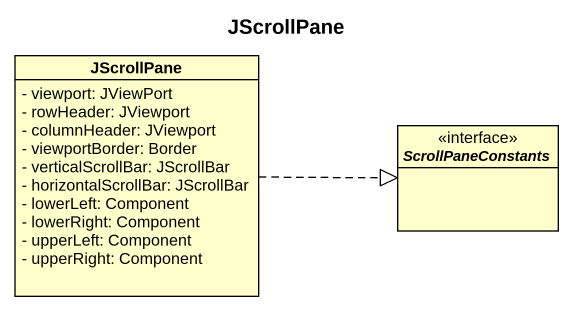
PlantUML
@startuml
title JScrollPane
hide circle
hide empty members
skinparam classAttributeIconSize 0
class JScrollPane {
  - viewport: JViewPort
  - rowHeader: JViewport
  - columnHeader: JViewport
  - viewportBorder: Border
  - verticalScrollBar: JScrollBar
  - horizontalScrollBar: JScrollBar
  - lowerLeft: Component
  - lowerRight: Component
  - upperLeft: Component
  - upperRight: Component
}
interface ScrollPaneConstants <<interface>>
JScrollPane .right.|> ScrollPaneConstants
@enduml
